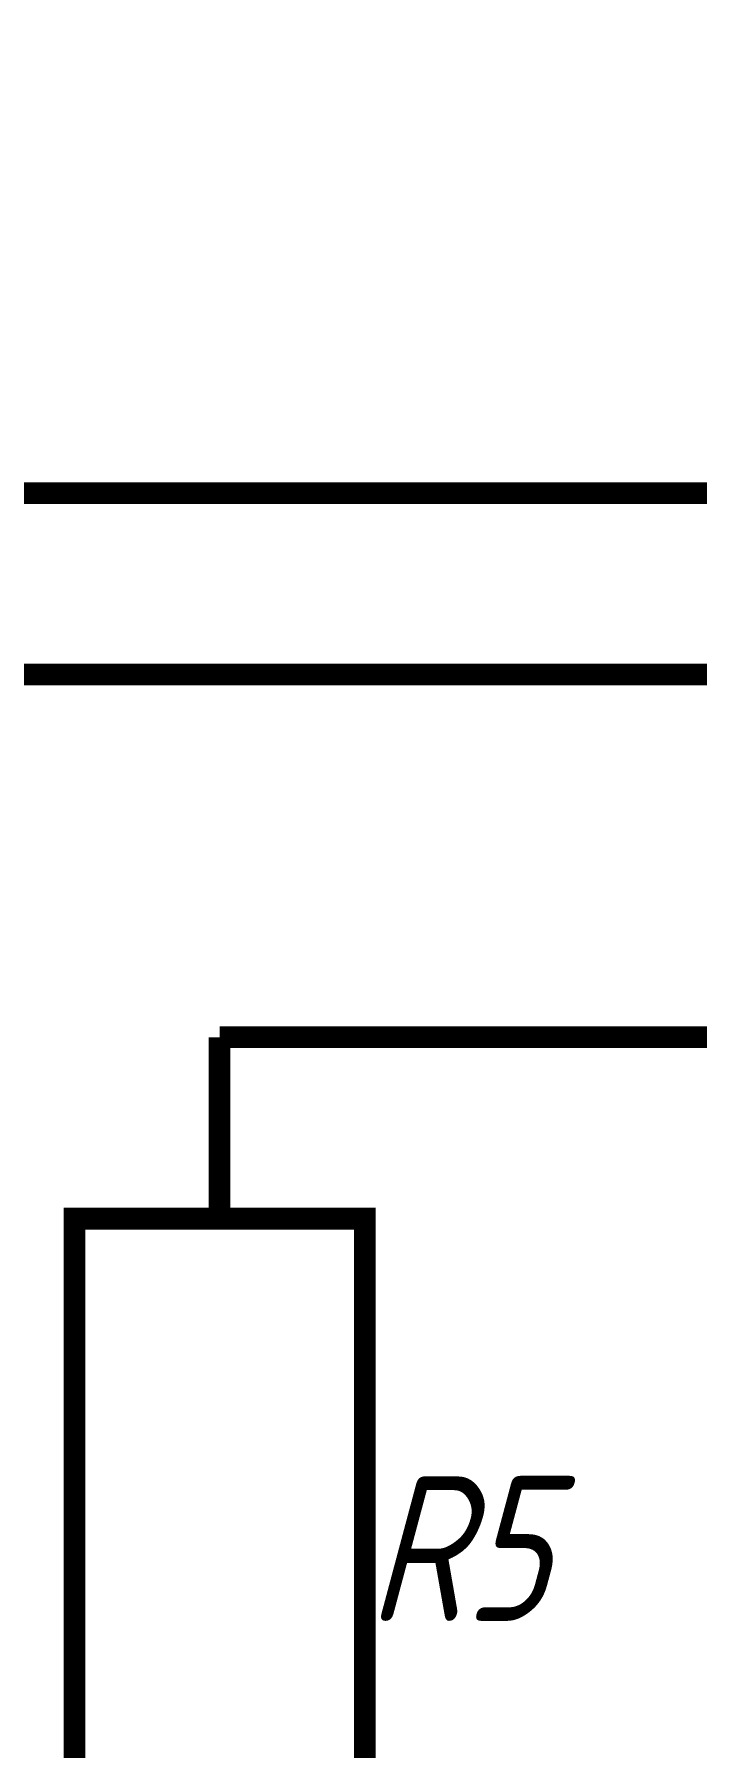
# Model space of a CAD drawing. Extents: x 196 to 1101, y 70 to 664.
# Drawn here: x 501.97 to 511.12, y 396.37 to 420 of the extents above; entities that cross this region are included whole.
import ezdxf

# ---------------------------------------------------------------- set-up
doc = ezdxf.new("R2010")
doc.units = 0
doc.header["$MEASUREMENT"] = 0
doc.layers.add('Sheet', color=255, linetype='CONTINUOUS')
doc.styles.add('GOST type A0', font='', dxfattribs={"oblique": 15, "height": 3.5})
doc.styles.get('GOST type A0').set_extended_font_data('GOST type A')

msp = doc.modelspace()

# ---------------------------------------------------------------- linework, layer by layer
at = {"layer": 'Sheet', "const_width": 0.3}
for points in [[(542.015, 471.178), (542.015, 463.676), (542.015, 451.171), (542.015, 441.183), (542.015, 431.18), (542.015, 421.176), (542.015, 406.171), (529.515, 406.171), (517.031, 406.171), (504.53, 406.171)], [(527.015, 463.676), (512.03, 463.676), (512.03, 456.173), (512.03, 446.169), (512.03, 436.181), (512.03, 426.178), (512.03, 413.673), (462.046, 413.673)], [(464.546, 401.169), (497.03, 401.169), (497.03, 411.173), (574.5, 411.173), (574.5, 406.171), (569.5, 406.171)], [(504.53, 403.67), (504.53, 406.171)]]:
    msp.add_lwpolyline(points, dxfattribs=at)
msp.add_lwpolyline([(502.527, 403.67), (506.534, 403.67), (506.534, 393.682), (502.527, 393.682), (502.527, 403.67)], close=True, dxfattribs=at)

# ---------------------------------------------------------------- texts
at = {"layer": 'Sheet', "style": 'GOST type A0', "oblique": 15}
msp.add_text('R5', height=2, dxfattribs=at).set_placement((506.565, 398.124))

doc.saveas('drawing.dxf')
